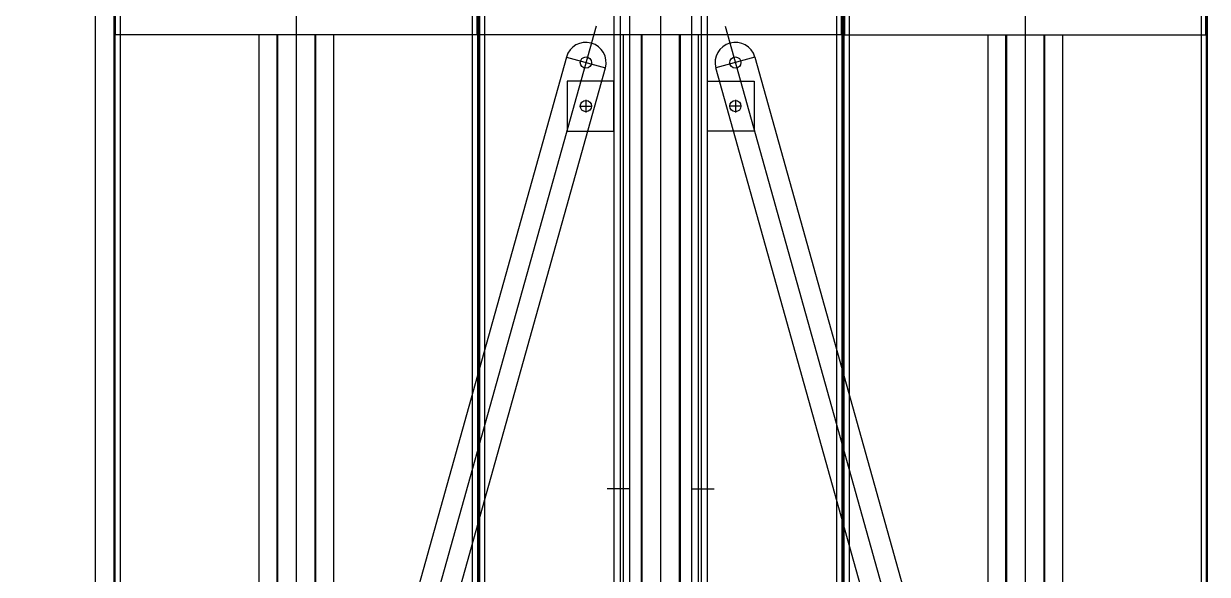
# Model space of a CAD drawing. Header units: millimetres. Extents: x 0 to 356400, y 0 to 68257.
# Drawn here: x 334516 to 336416, y 32116 to 33001 of the extents above; entities that cross this region are included whole.
import ezdxf

# ---------------------------------------------------------------- set-up
doc = ezdxf.new("R2010")
doc.units = ezdxf.units.MM
doc.header["$LTSCALE"] = 75
doc.layers.add('8', color=8, linetype='Continuous')
doc.styles.get("Standard").update_dxf_attribs({"font": 'arial.ttf'})

# ---------------------------------------------------------------- blocks, each defined once
blk = doc.blocks.new('DOOR-1')
at = {"color": 7}
blk.add_lwpolyline([(2964.2, 790.1), (2964.2, 1875.1), (2964.2, 1875.1), (2964.2, 1880.1), (2964.2, 1880.1), (2964.2, 1945.1), (3410.2, 1945.1), (3410.2, -734.9), (2789.2, -734.9), (2789.2, 3278.6)], dxfattribs=at)
blk = doc.blocks.new('G$CFADF2E56')
at = {"layer": '8'}
for p, q in [((1167.8, 24550, 0), (1167.8, 650, 0)), ((1117.8, 20450, 0), (1117.8, 0, 0)), ((1217.8, 0, 0), (1217.8, 20450, 0)), ((1167.8, 3800, 0), (1167.8, 675, 0)), ((1092.8, 3795, 0), (1092.8, 680, 0)), ((1102.8, 3795, 0), (1102.8, 680, 0)), ((1232.8, 3795, 0), (1232.8, 680, 0)), ((1242.8, 680, 0), (1242.8, 3795, 0)), ((290.3, 3225, 0), (290.3, 925, 0)), ((291.8, 3225, 0), (291.8, 925, 0)), ((291.8, 925, 0), (291.8, 3225, 0)), ((292.8, 3194.5, 0), (292.8, 3224.5, 0)), ((300.3, 3225, 0), (300.3, 925, 0)), ((582.8, 3225, 0), (582.8, 925, 0)), ((865.3, 3225, 0), (865.3, 925, 0)), ((872.8, 3224.5, 0), (872.8, 3194.5, 0)), ((873.8, 3225, 0), (873.8, 925, 0)), ((875.3, 3225, 0), (875.3, 925, 0)), ((875.3, 3225, 0), (875.3, 925, 0)), ((876.8, 3225, 0), (876.8, 925, 0)), ((876.8, 925, 0), (876.8, 3225, 0)), ((877.8, 3194.5, 0), (877.8, 3224.5, 0)), ((885.3, 3225, 0), (885.3, 925, 0)), ((1167.8, 3225, 0), (1167.8, 925, 0)), ((1450.3, 3225, 0), (1450.3, 925, 0)), ((1457.8, 3224.5, 0), (1457.8, 3194.5, 0)), ((1458.8, 3225, 0), (1458.8, 925, 0)), ((1460.3, 3225, 0), (1460.3, 925, 0)), ((1460.3, 3225, 0), (1460.3, 925, 0)), ((1461.8, 3225, 0), (1461.8, 925, 0)), ((1462.8, 3224.5, 0), (1462.8, 3194.5, 0)), ((1470.3, 3225, 0), (1470.3, 925, 0)), ((1752.8, 3225, 0), (1752.8, 925, 0)), ((2035.3, 3225, 0), (2035.3, 925, 0)), ((2042.8, 3194.5, 0), (2042.8, 3224.5, 0)), ((2043.8, 3225, 0), (2043.8, 925, 0)), ((2043.8, 925, 0), (2043.8, 3225, 0)), ((2045.3, 3225, 0), (2045.3, 925, 0)), ((872.8, 3194.5, 0), (292.8, 3194.5, 0)), ((1064.2, 3208.5, 0), (365.7, 708.3, 0)), ((522.8, 3195, 0), (522.8, 955.5, 0)), ((551.6, 3195, 0), (551.6, 955.5, 0)), ((552.8, 3195, 0), (552.8, 955.5, 0)), ((612.8, 3195, 0), (612.8, 955.5, 0)), ((614, 3195, 0), (614, 955.5, 0)), ((642.8, 3195, 0), (642.8, 955.5, 0)), ((1457.8, 3194.5, 0), (877.8, 3194.5, 0)), ((1107.8, 3195, 0), (1107.8, 955.5, 0)), ((1136.6, 3195, 0), (1136.6, 955.5, 0)), ((1137.8, 3195, 0), (1137.8, 955.5, 0)), ((1197.8, 3195, 0), (1197.8, 955.5, 0)), ((1199, 3195, 0), (1199, 955.5, 0)), ((1227.8, 3195, 0), (1227.8, 955.5, 0)), ((1271.5, 3208.5, 0), (1970, 708.3, 0)), ((1462.8, 3194.5, 0), (2042.8, 3194.5, 0)), ((1692.8, 3195, 0), (1692.8, 955.5, 0)), ((1721.6, 3195, 0), (1721.6, 955.5, 0)), ((1722.8, 3195, 0), (1722.8, 955.5, 0)), ((1782.8, 3195, 0), (1782.8, 955.5, 0)), ((1784, 3195, 0), (1784, 955.5, 0)), ((1812.8, 3195, 0), (1812.8, 955.5, 0)), ((1016.5, 3158.7, 0), (379.5, 878.6, 0)), ((1016.5, 3158.7, 0), (1079.1, 3141.3, 0)), ((1319.1, 3158.7, 0), (1256.5, 3141.3, 0)), ((1319.1, 3158.7, 0), (1956.2, 878.6, 0)), ((442.1, 861.1, 0), (1079.1, 3141.3, 0)), ((1893.6, 861.1, 0), (1256.5, 3141.3, 0)), ((1092.8, 3120, 0), (1017.8, 3120, 0)), ((1017.8, 3120, 0), (1017.8, 3040, 0)), ((1092.8, 3040, 0), (1092.8, 3120, 0)), ((1242.8, 3040, 0), (1242.8, 3120, 0)), ((1242.8, 3120, 0), (1317.8, 3120, 0)), ((1317.8, 3120, 0), (1317.8, 3040, 0)), ((1037.8, 3080, 0), (1057.8, 3080, 0)), ((1047.8, 3090, 0), (1047.8, 3070, 0)), ((1297.8, 3080, 0), (1277.8, 3080, 0)), ((1287.8, 3090, 0), (1287.8, 3070, 0)), ((1017.8, 3040, 0), (1092.8, 3040, 0)), ((1317.8, 3040, 0), (1242.8, 3040, 0)), ((1117.8, 2465, 0), (1082, 2465, 0)), ((1217.8, 2465, 0), (1253.7, 2465, 0))]:
    blk.add_line(p, q, dxfattribs=at)
for centre in [(1047.8, 3150, 0), (1287.8, 3150, 0), (1047.8, 3080, 0), (1287.8, 3080, 0)]:
    blk.add_circle(centre, 9, dxfattribs=at)
for centre, start, end in [((1047.8, 3150, 0), 344.391, 164.391), ((1287.8, 3150, 0), 15.609, 195.609)]:
    blk.add_arc(centre, 32.5, start, end, dxfattribs=at)
at = {"layer": '8', "text_generation_flag": 4, "flags": 1}
for tag, p, rotation in [('MATERIAL', (1084.5, 20321), 180), ('REMARK', (1084.5, 20317), 180), ('WEIGHT', (1084.5, 20320), 180), ('ENAME', (1084.5, 20323), 180), ('MAKER', (1084.5, 20318), 180), ('USER4', (1084.5, 20313), 180), ('PRICE', (1084.5, 20319), 180), ('USER1', (1084.5, 20316), 180), ('USER2', (1084.5, 20315), 180), ('USER3', (1084.5, 20314), 180), ('USER5', (1084.5, 20312), 180), ('NAME', (1084.5, 20324), 180), ('SPEC', (1084.5, 20322), 180), ('QTY', (1084.5, 20311), 180), ('NAME', (525.5, 20272), 270), ('ENAME', (526.5, 20272), 270), ('SPEC', (527.5, 20272), 270), ('MATERIAL', (528.5, 20272), 270), ('WEIGHT', (529.5, 20272), 270), ('PRICE', (530.5, 20272), 270), ('MAKER', (531.5, 20272), 270), ('REMARK', (532.5, 20272), 270), ('USER1', (533.5, 20272), 270), ('USER2', (534.5, 20272), 270), ('USER3', (535.5, 20272), 270), ('USER4', (536.5, 20272), 270), ('USER5', (537.5, 20272), 270), ('QTY', (538.5, 20272), 270), ('MATERIAL', (504.8, 20246), 180), ('REMARK', (504.8, 20242), 180), ('WEIGHT', (504.8, 20245), 180), ('ENAME', (504.8, 20248), 180), ('MAKER', (504.8, 20243), 180), ('USER1', (504.8, 20241), 180), ('USER2', (504.8, 20240), 180), ('USER3', (504.8, 20239), 180), ('USER4', (504.8, 20238), 180), ('USER5', (504.8, 20237), 180), ('NAME', (504.8, 20249), 180), ('PRICE', (504.8, 20244), 180), ('SPEC', (504.8, 20247), 180), ('QTY', (504.8, 20236), 180), ('MATERIAL', (1084.5, 19421), 180), ('WEIGHT', (1084.5, 19420), 180), ('ENAME', (1084.5, 19423), 180), ('MAKER', (1084.5, 19418), 180), ('PRICE', (1084.5, 19419), 180), ('NAME', (1084.5, 19424), 180), ('SPEC', (1084.5, 19422), 180), ('REMARK', (1084.5, 19417), 180), ('USER4', (1084.5, 19413), 180), ('USER1', (1084.5, 19416), 180), ('USER2', (1084.5, 19415), 180), ('USER3', (1084.5, 19414), 180), ('USER5', (1084.5, 19412), 180), ('QTY', (1084.5, 19411), 180), ('NAME', (525.5, 19372), 270), ('ENAME', (526.5, 19372), 270), ('SPEC', (527.5, 19372), 270), ('MATERIAL', (528.5, 19372), 270), ('WEIGHT', (529.5, 19372), 270), ('PRICE', (530.5, 19372), 270), ('MAKER', (531.5, 19372), 270), ('REMARK', (532.5, 19372), 270), ('USER1', (533.5, 19372), 270), ('USER2', (534.5, 19372), 270), ('USER3', (535.5, 19372), 270), ('USER4', (536.5, 19372), 270), ('USER5', (537.5, 19372), 270), ('QTY', (538.5, 19372), 270), ('MATERIAL', (504.8, 19346), 180), ('REMARK', (504.8, 19342), 180), ('WEIGHT', (504.8, 19345), 180), ('ENAME', (504.8, 19348), 180), ('MAKER', (504.8, 19343), 180), ('NAME', (504.8, 19349), 180), ('PRICE', (504.8, 19344), 180), ('SPEC', (504.8, 19347), 180), ('USER1', (504.8, 19341), 180), ('USER2', (504.8, 19340), 180), ('USER3', (504.8, 19339), 180), ('USER4', (504.8, 19338), 180), ('USER5', (504.8, 19337), 180), ('QTY', (504.8, 19336), 180), ('MATERIAL', (1084.5, 18521), 180), ('REMARK', (1084.5, 18517), 180), ('WEIGHT', (1084.5, 18520), 180), ('ENAME', (1084.5, 18523), 180), ('MAKER', (1084.5, 18518), 180), ('USER4', (1084.5, 18513), 180), ('PRICE', (1084.5, 18519), 180), ('USER1', (1084.5, 18516), 180), ('USER2', (1084.5, 18515), 180), ('USER3', (1084.5, 18514), 180), ('USER5', (1084.5, 18512), 180), ('NAME', (1084.5, 18524), 180), ('SPEC', (1084.5, 18522), 180), ('QTY', (1084.5, 18511), 180), ('NAME', (525.5, 18472), 270), ('ENAME', (526.5, 18472), 270), ('SPEC', (527.5, 18472), 270), ('MATERIAL', (528.5, 18472), 270), ('WEIGHT', (529.5, 18472), 270), ('PRICE', (530.5, 18472), 270), ('MAKER', (531.5, 18472), 270), ('REMARK', (532.5, 18472), 270), ('USER1', (533.5, 18472), 270), ('USER2', (534.5, 18472), 270), ('USER3', (535.5, 18472), 270), ('USER4', (536.5, 18472), 270), ('USER5', (537.5, 18472), 270), ('QTY', (538.5, 18472), 270), ('NAME', (504.8, 18449), 180), ('MATERIAL', (504.8, 18446), 180), ('REMARK', (504.8, 18442), 180), ('WEIGHT', (504.8, 18445), 180), ('ENAME', (504.8, 18448), 180), ('MAKER', (504.8, 18443), 180), ('USER1', (504.8, 18441), 180), ('USER2', (504.8, 18440), 180), ('USER3', (504.8, 18439), 180), ('USER4', (504.8, 18438), 180), ('USER5', (504.8, 18437), 180), ('PRICE', (504.8, 18444), 180), ('SPEC', (504.8, 18447), 180), ('QTY', (504.8, 18436), 180), ('MATERIAL', (1084.5, 17621), 180), ('REMARK', (1084.5, 17617), 180), ('WEIGHT', (1084.5, 17620), 180), ('ENAME', (1084.5, 17623), 180), ('MAKER', (1084.5, 17618), 180), ('USER4', (1084.5, 17613), 180), ('PRICE', (1084.5, 17619), 180), ('USER1', (1084.5, 17616), 180), ('USER2', (1084.5, 17615), 180), ('USER3', (1084.5, 17614), 180), ('NAME', (1084.5, 17624), 180), ('SPEC', (1084.5, 17622), 180), ('USER5', (1084.5, 17612), 180), ('QTY', (1084.5, 17611), 180), ('NAME', (525.5, 17572), 270), ('ENAME', (526.5, 17572), 270), ('SPEC', (527.5, 17572), 270), ('MATERIAL', (528.5, 17572), 270), ('WEIGHT', (529.5, 17572), 270), ('PRICE', (530.5, 17572), 270), ('MAKER', (531.5, 17572), 270), ('REMARK', (532.5, 17572), 270), ('USER1', (533.5, 17572), 270), ('USER2', (534.5, 17572), 270), ('USER3', (535.5, 17572), 270), ('USER4', (536.5, 17572), 270), ('USER5', (537.5, 17572), 270), ('QTY', (538.5, 17572), 270), ('MATERIAL', (504.8, 17546), 180), ('REMARK', (504.8, 17542), 180), ('WEIGHT', (504.8, 17545), 180), ('ENAME', (504.8, 17548), 180), ('MAKER', (504.8, 17543), 180), ('USER1', (504.8, 17541), 180), ('USER2', (504.8, 17540), 180), ('USER3', (504.8, 17539), 180), ('USER4', (504.8, 17538), 180), ('USER5', (504.8, 17537), 180), ('NAME', (504.8, 17549), 180), ('PRICE', (504.8, 17544), 180), ('SPEC', (504.8, 17547), 180), ('QTY', (504.8, 17536), 180), ('MATERIAL', (1084.5, 16721), 180), ('WEIGHT', (1084.5, 16720), 180), ('ENAME', (1084.5, 16723), 180), ('NAME', (1084.5, 16724), 180), ('SPEC', (1084.5, 16722), 180), ('REMARK', (1084.5, 16717), 180), ('MAKER', (1084.5, 16718), 180), ('USER4', (1084.5, 16713), 180), ('PRICE', (1084.5, 16719), 180), ('USER1', (1084.5, 16716), 180), ('USER2', (1084.5, 16715), 180), ('USER3', (1084.5, 16714), 180), ('USER5', (1084.5, 16712), 180), ('QTY', (1084.5, 16711), 180), ('NAME', (525.5, 16672), 270), ('ENAME', (526.5, 16672), 270), ('SPEC', (527.5, 16672), 270), ('MATERIAL', (528.5, 16672), 270), ('WEIGHT', (529.5, 16672), 270), ('PRICE', (530.5, 16672), 270), ('MAKER', (531.5, 16672), 270), ('REMARK', (532.5, 16672), 270), ('USER1', (533.5, 16672), 270), ('USER2', (534.5, 16672), 270), ('USER3', (535.5, 16672), 270), ('USER4', (536.5, 16672), 270), ('USER5', (537.5, 16672), 270), ('QTY', (538.5, 16672), 270), ('MATERIAL', (504.8, 16646), 180), ('WEIGHT', (504.8, 16645), 180), ('ENAME', (504.8, 16648), 180), ('NAME', (504.8, 16649), 180), ('PRICE', (504.8, 16644), 180), ('SPEC', (504.8, 16647), 180), ('REMARK', (504.8, 16642), 180), ('MAKER', (504.8, 16643), 180), ('USER1', (504.8, 16641), 180), ('USER2', (504.8, 16640), 180), ('USER3', (504.8, 16639), 180), ('USER4', (504.8, 16638), 180), ('USER5', (504.8, 16637), 180), ('QTY', (504.8, 16636), 180), ('MATERIAL', (1084.5, 15821), 180), ('REMARK', (1084.5, 15817), 180), ('WEIGHT', (1084.5, 15820), 180), ('ENAME', (1084.5, 15823), 180), ('MAKER', (1084.5, 15818), 180), ('USER4', (1084.5, 15813), 180), ('PRICE', (1084.5, 15819), 180), ('USER1', (1084.5, 15816), 180), ('USER2', (1084.5, 15815), 180), ('USER3', (1084.5, 15814), 180), ('USER5', (1084.5, 15812), 180), ('NAME', (1084.5, 15824), 180), ('SPEC', (1084.5, 15822), 180), ('QTY', (1084.5, 15811), 180), ('NAME', (525.5, 15772), 270), ('ENAME', (526.5, 15772), 270), ('SPEC', (527.5, 15772), 270), ('MATERIAL', (528.5, 15772), 270), ('WEIGHT', (529.5, 15772), 270), ('PRICE', (530.5, 15772), 270), ('MAKER', (531.5, 15772), 270), ('REMARK', (532.5, 15772), 270), ('USER1', (533.5, 15772), 270), ('USER2', (534.5, 15772), 270), ('USER3', (535.5, 15772), 270), ('USER4', (536.5, 15772), 270), ('USER5', (537.5, 15772), 270), ('QTY', (538.5, 15772), 270), ('MATERIAL', (504.8, 15746), 180), ('REMARK', (504.8, 15742), 180), ('WEIGHT', (504.8, 15745), 180), ('ENAME', (504.8, 15748), 180), ('MAKER', (504.8, 15743), 180), ('USER1', (504.8, 15741), 180), ('USER2', (504.8, 15740), 180), ('USER3', (504.8, 15739), 180), ('USER4', (504.8, 15738), 180), ('USER5', (504.8, 15737), 180), ('NAME', (504.8, 15749), 180), ('PRICE', (504.8, 15744), 180), ('SPEC', (504.8, 15747), 180), ('QTY', (504.8, 15736), 180), ('MATERIAL', (1084.5, 14921), 180), ('REMARK', (1084.5, 14917), 180), ('WEIGHT', (1084.5, 14920), 180), ('ENAME', (1084.5, 14923), 180), ('MAKER', (1084.5, 14918), 180), ('PRICE', (1084.5, 14919), 180), ('USER1', (1084.5, 14916), 180), ('USER2', (1084.5, 14915), 180), ('NAME', (1084.5, 14924), 180), ('SPEC', (1084.5, 14922), 180), ('USER4', (1084.5, 14913), 180), ('USER3', (1084.5, 14914), 180), ('USER5', (1084.5, 14912), 180), ('QTY', (1084.5, 14911), 180), ('NAME', (525.5, 14872), 270), ('ENAME', (526.5, 14872), 270), ('SPEC', (527.5, 14872), 270), ('MATERIAL', (528.5, 14872), 270), ('WEIGHT', (529.5, 14872), 270), ('PRICE', (530.5, 14872), 270), ('MAKER', (531.5, 14872), 270), ('REMARK', (532.5, 14872), 270), ('USER1', (533.5, 14872), 270), ('USER2', (534.5, 14872), 270), ('USER3', (535.5, 14872), 270), ('USER4', (536.5, 14872), 270), ('USER5', (537.5, 14872), 270), ('QTY', (538.5, 14872), 270), ('MATERIAL', (504.8, 14846), 180), ('REMARK', (504.8, 14842), 180), ('WEIGHT', (504.8, 14845), 180), ('ENAME', (504.8, 14848), 180), ('MAKER', (504.8, 14843), 180), ('USER1', (504.8, 14841), 180), ('USER2', (504.8, 14840), 180), ('USER3', (504.8, 14839), 180), ('NAME', (504.8, 14849), 180), ('PRICE', (504.8, 14844), 180), ('SPEC', (504.8, 14847), 180), ('USER4', (504.8, 14838), 180), ('USER5', (504.8, 14837), 180), ('QTY', (504.8, 14836), 180), ('ENAME', (1084.5, 14023), 180), ('NAME', (1084.5, 14024), 180), ('SPEC', (1084.5, 14022), 180), ('MATERIAL', (1084.5, 14021), 180), ('REMARK', (1084.5, 14017), 180), ('WEIGHT', (1084.5, 14020), 180), ('MAKER', (1084.5, 14018), 180), ('USER4', (1084.5, 14013), 180), ('PRICE', (1084.5, 14019), 180), ('USER1', (1084.5, 14016), 180), ('USER2', (1084.5, 14015), 180), ('USER3', (1084.5, 14014), 180), ('USER5', (1084.5, 14012), 180), ('QTY', (1084.5, 14011), 180), ('NAME', (525.5, 13972), 270), ('ENAME', (526.5, 13972), 270), ('SPEC', (527.5, 13972), 270), ('MATERIAL', (528.5, 13972), 270), ('WEIGHT', (529.5, 13972), 270), ('PRICE', (530.5, 13972), 270), ('MAKER', (531.5, 13972), 270), ('REMARK', (532.5, 13972), 270), ('USER1', (533.5, 13972), 270), ('USER2', (534.5, 13972), 270), ('USER3', (535.5, 13972), 270), ('USER4', (536.5, 13972), 270), ('USER5', (537.5, 13972), 270), ('QTY', (538.5, 13972), 270), ('MATERIAL', (504.8, 13946), 180), ('ENAME', (504.8, 13948), 180), ('NAME', (504.8, 13949), 180), ('SPEC', (504.8, 13947), 180), ('REMARK', (504.8, 13942), 180), ('WEIGHT', (504.8, 13945), 180), ('MAKER', (504.8, 13943), 180), ('USER1', (504.8, 13941), 180), ('USER2', (504.8, 13940), 180), ('USER3', (504.8, 13939), 180), ('USER4', (504.8, 13938), 180), ('USER5', (504.8, 13937), 180), ('PRICE', (504.8, 13944), 180), ('QTY', (504.8, 13936), 180), ('MATERIAL', (1084.5, 12321), 180), ('REMARK', (1084.5, 12317), 180), ('WEIGHT', (1084.5, 12320), 180), ('ENAME', (1084.5, 12323), 180), ('MAKER', (1084.5, 12318), 180), ('USER4', (1084.5, 12313), 180), ('PRICE', (1084.5, 12319), 180), ('USER1', (1084.5, 12316), 180), ('USER2', (1084.5, 12315), 180), ('USER3', (1084.5, 12314), 180), ('USER5', (1084.5, 12312), 180), ('NAME', (1084.5, 12324), 180), ('SPEC', (1084.5, 12322), 180), ('QTY', (1084.5, 12311), 180), ('NAME', (525.5, 12272), 270), ('ENAME', (526.5, 12272), 270), ('SPEC', (527.5, 12272), 270), ('MATERIAL', (528.5, 12272), 270), ('WEIGHT', (529.5, 12272), 270), ('PRICE', (530.5, 12272), 270), ('MAKER', (531.5, 12272), 270), ('REMARK', (532.5, 12272), 270), ('USER1', (533.5, 12272), 270), ('USER2', (534.5, 12272), 270), ('USER3', (535.5, 12272), 270), ('USER4', (536.5, 12272), 270), ('USER5', (537.5, 12272), 270), ('QTY', (538.5, 12272), 270), ('MATERIAL', (504.8, 12246), 180), ('REMARK', (504.8, 12242), 180), ('WEIGHT', (504.8, 12245), 180), ('ENAME', (504.8, 12248), 180), ('MAKER', (504.8, 12243), 180), ('USER1', (504.8, 12241), 180), ('USER2', (504.8, 12240), 180), ('USER3', (504.8, 12239), 180), ('USER4', (504.8, 12238), 180), ('USER5', (504.8, 12237), 180), ('NAME', (504.8, 12249), 180), ('PRICE', (504.8, 12244), 180), ('SPEC', (504.8, 12247), 180), ('QTY', (504.8, 12236), 180), ('MATERIAL', (1084.5, 10621), 180), ('ENAME', (1084.5, 10623), 180), ('NAME', (1084.5, 10624), 180), ('SPEC', (1084.5, 10622), 180), ('REMARK', (1084.5, 10617), 180), ('WEIGHT', (1084.5, 10620), 180), ('MAKER', (1084.5, 10618), 180), ('USER4', (1084.5, 10613), 180), ('PRICE', (1084.5, 10619), 180), ('USER1', (1084.5, 10616), 180), ('USER2', (1084.5, 10615), 180), ('USER3', (1084.5, 10614), 180), ('USER5', (1084.5, 10612), 180), ('QTY', (1084.5, 10611), 180), ('NAME', (525.5, 10572), 270), ('ENAME', (526.5, 10572), 270), ('SPEC', (527.5, 10572), 270), ('MATERIAL', (528.5, 10572), 270), ('WEIGHT', (529.5, 10572), 270), ('PRICE', (530.5, 10572), 270), ('MAKER', (531.5, 10572), 270), ('REMARK', (532.5, 10572), 270), ('USER1', (533.5, 10572), 270), ('USER2', (534.5, 10572), 270), ('USER3', (535.5, 10572), 270), ('USER4', (536.5, 10572), 270), ('USER5', (537.5, 10572), 270), ('QTY', (538.5, 10572), 270), ('MATERIAL', (504.8, 10546), 180), ('WEIGHT', (504.8, 10545), 180), ('ENAME', (504.8, 10548), 180), ('NAME', (504.8, 10549), 180), ('SPEC', (504.8, 10547), 180), ('REMARK', (504.8, 10542), 180), ('MAKER', (504.8, 10543), 180), ('USER1', (504.8, 10541), 180), ('USER2', (504.8, 10540), 180), ('USER3', (504.8, 10539), 180), ('USER4', (504.8, 10538), 180), ('USER5', (504.8, 10537), 180), ('PRICE', (504.8, 10544), 180), ('QTY', (504.8, 10536), 180), ('MATERIAL', (1084.5, 8921), 180), ('REMARK', (1084.5, 8917), 180), ('WEIGHT', (1084.5, 8920), 180), ('ENAME', (1084.5, 8923), 180), ('MAKER', (1084.5, 8918), 180), ('USER4', (1084.5, 8913), 180), ('PRICE', (1084.5, 8919), 180), ('USER1', (1084.5, 8916), 180), ('USER2', (1084.5, 8915), 180), ('USER3', (1084.5, 8914), 180), ('USER5', (1084.5, 8912), 180), ('NAME', (1084.5, 8924), 180), ('SPEC', (1084.5, 8922), 180), ('QTY', (1084.5, 8911), 180), ('NAME', (525.5, 8872), 270), ('ENAME', (526.5, 8872), 270), ('SPEC', (527.5, 8872), 270), ('MATERIAL', (528.5, 8872), 270), ('WEIGHT', (529.5, 8872), 270), ('PRICE', (530.5, 8872), 270), ('MAKER', (531.5, 8872), 270), ('REMARK', (532.5, 8872), 270), ('USER1', (533.5, 8872), 270), ('USER2', (534.5, 8872), 270), ('USER3', (535.5, 8872), 270), ('USER4', (536.5, 8872), 270), ('USER5', (537.5, 8872), 270), ('QTY', (538.5, 8872), 270), ('MATERIAL', (504.8, 8846), 180), ('REMARK', (504.8, 8842), 180), ('WEIGHT', (504.8, 8845), 180), ('ENAME', (504.8, 8848), 180), ('MAKER', (504.8, 8843), 180), ('USER1', (504.8, 8841), 180), ('USER2', (504.8, 8840), 180), ('USER3', (504.8, 8839), 180), ('USER4', (504.8, 8838), 180), ('USER5', (504.8, 8837), 180), ('NAME', (504.8, 8849), 180), ('PRICE', (504.8, 8844), 180), ('SPEC', (504.8, 8847), 180), ('QTY', (504.8, 8836), 180), ('MATERIAL', (1084.5, 7221), 180), ('WEIGHT', (1084.5, 7220), 180), ('ENAME', (1084.5, 7223), 180), ('NAME', (1084.5, 7224), 180), ('SPEC', (1084.5, 7222), 180), ('REMARK', (1084.5, 7217), 180), ('MAKER', (1084.5, 7218), 180), ('USER4', (1084.5, 7213), 180), ('PRICE', (1084.5, 7219), 180), ('USER1', (1084.5, 7216), 180), ('USER2', (1084.5, 7215), 180), ('USER3', (1084.5, 7214), 180), ('USER5', (1084.5, 7212), 180), ('QTY', (1084.5, 7211), 180), ('NAME', (525.5, 7172), 270), ('ENAME', (526.5, 7172), 270), ('SPEC', (527.5, 7172), 270), ('MATERIAL', (528.5, 7172), 270), ('WEIGHT', (529.5, 7172), 270), ('PRICE', (530.5, 7172), 270), ('MAKER', (531.5, 7172), 270), ('REMARK', (532.5, 7172), 270), ('USER1', (533.5, 7172), 270), ('USER2', (534.5, 7172), 270), ('USER3', (535.5, 7172), 270), ('USER4', (536.5, 7172), 270), ('USER5', (537.5, 7172), 270), ('QTY', (538.5, 7172), 270), ('MATERIAL', (504.8, 7146), 180), ('WEIGHT', (504.8, 7145), 180), ('ENAME', (504.8, 7148), 180), ('NAME', (504.8, 7149), 180), ('PRICE', (504.8, 7144), 180), ('SPEC', (504.8, 7147), 180), ('REMARK', (504.8, 7142), 180), ('MAKER', (504.8, 7143), 180), ('USER1', (504.8, 7141), 180), ('USER2', (504.8, 7140), 180), ('USER3', (504.8, 7139), 180), ('USER4', (504.8, 7138), 180), ('USER5', (504.8, 7137), 180), ('QTY', (504.8, 7136), 180), ('MATERIAL', (1084.5, 5521), 180), ('REMARK', (1084.5, 5517), 180), ('WEIGHT', (1084.5, 5520), 180), ('ENAME', (1084.5, 5523), 180), ('MAKER', (1084.5, 5518), 180), ('USER4', (1084.5, 5513), 180), ('PRICE', (1084.5, 5519), 180), ('USER1', (1084.5, 5516), 180), ('USER2', (1084.5, 5515), 180), ('USER3', (1084.5, 5514), 180), ('USER5', (1084.5, 5512), 180), ('NAME', (1084.5, 5524), 180), ('SPEC', (1084.5, 5522), 180), ('QTY', (1084.5, 5511), 180), ('NAME', (525.5, 5472), 270), ('ENAME', (526.5, 5472), 270), ('SPEC', (527.5, 5472), 270), ('MATERIAL', (528.5, 5472), 270), ('WEIGHT', (529.5, 5472), 270), ('PRICE', (530.5, 5472), 270), ('MAKER', (531.5, 5472), 270), ('REMARK', (532.5, 5472), 270), ('USER1', (533.5, 5472), 270), ('USER2', (534.5, 5472), 270), ('USER3', (535.5, 5472), 270), ('USER4', (536.5, 5472), 270), ('USER5', (537.5, 5472), 270), ('QTY', (538.5, 5472), 270), ('MATERIAL', (504.8, 5446), 180), ('REMARK', (504.8, 5442), 180), ('WEIGHT', (504.8, 5445), 180), ('ENAME', (504.8, 5448), 180), ('MAKER', (504.8, 5443), 180), ('USER1', (504.8, 5441), 180), ('USER2', (504.8, 5440), 180), ('USER3', (504.8, 5439), 180), ('USER4', (504.8, 5438), 180), ('USER5', (504.8, 5437), 180), ('NAME', (504.8, 5449), 180), ('PRICE', (504.8, 5444), 180), ('SPEC', (504.8, 5447), 180), ('QTY', (504.8, 5436), 180), ('MATERIAL', (1084.5, 3821), 180), ('WEIGHT', (1084.5, 3820), 180), ('ENAME', (1084.5, 3823), 180), ('PRICE', (1084.5, 3819), 180), ('NAME', (1084.5, 3824), 180), ('SPEC', (1084.5, 3822), 180), ('REMARK', (1084.5, 3817), 180), ('MAKER', (1084.5, 3818), 180), ('USER4', (1084.5, 3813), 180), ('USER1', (1084.5, 3816), 180), ('USER2', (1084.5, 3815), 180), ('USER3', (1084.5, 3814), 180), ('USER5', (1084.5, 3812), 180), ('QTY', (1084.5, 3811), 180), ('NAME', (525.5, 3772), 270), ('ENAME', (526.5, 3772), 270), ('SPEC', (527.5, 3772), 270), ('MATERIAL', (528.5, 3772), 270), ('WEIGHT', (529.5, 3772), 270), ('PRICE', (530.5, 3772), 270), ('MAKER', (531.5, 3772), 270), ('REMARK', (532.5, 3772), 270), ('USER1', (533.5, 3772), 270), ('USER2', (534.5, 3772), 270), ('USER3', (535.5, 3772), 270), ('USER4', (536.5, 3772), 270), ('USER5', (537.5, 3772), 270), ('QTY', (538.5, 3772), 270), ('MATERIAL', (504.8, 3746), 180), ('WEIGHT', (504.8, 3745), 180), ('ENAME', (504.8, 3748), 180), ('MAKER', (504.8, 3743), 180), ('NAME', (504.8, 3749), 180), ('PRICE', (504.8, 3744), 180), ('SPEC', (504.8, 3747), 180), ('REMARK', (504.8, 3742), 180), ('USER1', (504.8, 3741), 180), ('USER2', (504.8, 3740), 180), ('USER3', (504.8, 3739), 180), ('USER4', (504.8, 3738), 180), ('USER5', (504.8, 3737), 180), ('QTY', (504.8, 3736), 180), ('MATERIAL', (1084.5, 2121), 180), ('REMARK', (1084.5, 2117), 180), ('WEIGHT', (1084.5, 2120), 180), ('ENAME', (1084.5, 2123), 180), ('MAKER', (1084.5, 2118), 180), ('USER4', (1084.5, 2113), 180), ('PRICE', (1084.5, 2119), 180), ('USER1', (1084.5, 2116), 180), ('USER2', (1084.5, 2115), 180), ('USER3', (1084.5, 2114), 180), ('USER5', (1084.5, 2112), 180), ('NAME', (1084.5, 2124), 180), ('SPEC', (1084.5, 2122), 180), ('QTY', (1084.5, 2111), 180), ('NAME', (525.5, 2072), 270), ('ENAME', (526.5, 2072), 270), ('SPEC', (527.5, 2072), 270), ('MATERIAL', (528.5, 2072), 270), ('WEIGHT', (529.5, 2072), 270), ('PRICE', (530.5, 2072), 270), ('MAKER', (531.5, 2072), 270), ('REMARK', (532.5, 2072), 270), ('USER1', (533.5, 2072), 270), ('USER2', (534.5, 2072), 270), ('USER3', (535.5, 2072), 270), ('USER4', (536.5, 2072), 270), ('USER5', (537.5, 2072), 270), ('QTY', (538.5, 2072), 270), ('MATERIAL', (504.8, 2046), 180), ('REMARK', (504.8, 2042), 180), ('WEIGHT', (504.8, 2045), 180), ('ENAME', (504.8, 2048), 180), ('MAKER', (504.8, 2043), 180), ('USER1', (504.8, 2041), 180), ('USER2', (504.8, 2040), 180), ('USER3', (504.8, 2039), 180), ('USER4', (504.8, 2038), 180), ('USER5', (504.8, 2037), 180), ('NAME', (504.8, 2049), 180), ('PRICE', (504.8, 2044), 180), ('SPEC', (504.8, 2047), 180), ('QTY', (504.8, 2036), 180), ('MATERIAL', (1084.5, 421), 180), ('WEIGHT', (1084.5, 420), 180), ('ENAME', (1084.5, 423), 180), ('MAKER', (1084.5, 418), 180), ('PRICE', (1084.5, 419), 180), ('NAME', (1084.5, 424), 180), ('SPEC', (1084.5, 422), 180), ('REMARK', (1084.5, 417), 180), ('USER4', (1084.5, 413), 180), ('USER1', (1084.5, 416), 180), ('USER2', (1084.5, 415), 180), ('USER3', (1084.5, 414), 180), ('USER5', (1084.5, 412), 180), ('QTY', (1084.5, 411), 180), ('NAME', (525.5, 372), 270), ('ENAME', (526.5, 372), 270), ('SPEC', (527.5, 372), 270), ('MATERIAL', (528.5, 372), 270), ('WEIGHT', (529.5, 372), 270), ('PRICE', (530.5, 372), 270), ('MAKER', (531.5, 372), 270), ('REMARK', (532.5, 372), 270), ('USER1', (533.5, 372), 270), ('USER2', (534.5, 372), 270), ('USER3', (535.5, 372), 270), ('USER4', (536.5, 372), 270), ('USER5', (537.5, 372), 270), ('QTY', (538.5, 372), 270), ('MATERIAL', (504.8, 346), 180), ('REMARK', (504.8, 342), 180), ('WEIGHT', (504.8, 345), 180), ('ENAME', (504.8, 348), 180), ('MAKER', (504.8, 343), 180), ('NAME', (504.8, 349), 180), ('PRICE', (504.8, 344), 180), ('SPEC', (504.8, 347), 180), ('USER1', (504.8, 341), 180), ('USER2', (504.8, 340), 180), ('USER3', (504.8, 339), 180), ('USER4', (504.8, 338), 180), ('USER5', (504.8, 337), 180), ('QTY', (504.8, 336), 180)]:
    blk.add_attdef(tag, p, '', height=0.25, rotation=rotation, dxfattribs=at)
at = {"layer": '8', "flags": 1}
for tag, p in [('WEIGHT', (1830.8, 20245)), ('NAME', (1830.8, 20249)), ('ENAME', (1830.8, 20248)), ('SPEC', (1830.8, 20247)), ('MATERIAL', (1830.8, 20246)), ('PRICE', (1830.8, 20244)), ('MAKER', (1830.8, 20243)), ('REMARK', (1830.8, 20242)), ('USER1', (1830.8, 20241)), ('USER2', (1830.8, 20240)), ('USER3', (1830.8, 20239)), ('USER4', (1830.8, 20238)), ('USER5', (1830.8, 20237)), ('QTY', (1830.8, 20236)), ('WEIGHT', (1830.8, 19345)), ('NAME', (1830.8, 19349)), ('ENAME', (1830.8, 19348)), ('SPEC', (1830.8, 19347)), ('MATERIAL', (1830.8, 19346)), ('PRICE', (1830.8, 19344)), ('MAKER', (1830.8, 19343)), ('REMARK', (1830.8, 19342)), ('USER1', (1830.8, 19341)), ('USER2', (1830.8, 19340)), ('USER3', (1830.8, 19339)), ('USER4', (1830.8, 19338)), ('USER5', (1830.8, 19337)), ('QTY', (1830.8, 19336)), ('NAME', (1830.8, 18449)), ('WEIGHT', (1830.8, 18445)), ('ENAME', (1830.8, 18448)), ('SPEC', (1830.8, 18447)), ('MATERIAL', (1830.8, 18446)), ('PRICE', (1830.8, 18444)), ('MAKER', (1830.8, 18443)), ('REMARK', (1830.8, 18442)), ('USER1', (1830.8, 18441)), ('USER2', (1830.8, 18440)), ('USER3', (1830.8, 18439)), ('USER4', (1830.8, 18438)), ('USER5', (1830.8, 18437)), ('QTY', (1830.8, 18436)), ('WEIGHT', (1830.8, 17545)), ('NAME', (1830.8, 17549)), ('ENAME', (1830.8, 17548)), ('SPEC', (1830.8, 17547)), ('MATERIAL', (1830.8, 17546)), ('PRICE', (1830.8, 17544)), ('MAKER', (1830.8, 17543)), ('REMARK', (1830.8, 17542)), ('USER1', (1830.8, 17541)), ('USER2', (1830.8, 17540)), ('USER3', (1830.8, 17539)), ('USER4', (1830.8, 17538)), ('USER5', (1830.8, 17537)), ('QTY', (1830.8, 17536)), ('WEIGHT', (1830.8, 16645)), ('NAME', (1830.8, 16649)), ('ENAME', (1830.8, 16648)), ('SPEC', (1830.8, 16647)), ('MATERIAL', (1830.8, 16646)), ('PRICE', (1830.8, 16644)), ('MAKER', (1830.8, 16643)), ('REMARK', (1830.8, 16642)), ('USER1', (1830.8, 16641)), ('USER2', (1830.8, 16640)), ('USER3', (1830.8, 16639)), ('USER4', (1830.8, 16638)), ('USER5', (1830.8, 16637)), ('QTY', (1830.8, 16636)), ('WEIGHT', (1830.8, 15745)), ('NAME', (1830.8, 15749)), ('ENAME', (1830.8, 15748)), ('SPEC', (1830.8, 15747)), ('MATERIAL', (1830.8, 15746)), ('PRICE', (1830.8, 15744)), ('MAKER', (1830.8, 15743)), ('REMARK', (1830.8, 15742)), ('USER1', (1830.8, 15741)), ('USER2', (1830.8, 15740)), ('USER3', (1830.8, 15739)), ('USER4', (1830.8, 15738)), ('USER5', (1830.8, 15737)), ('QTY', (1830.8, 15736)), ('WEIGHT', (1830.8, 14845)), ('NAME', (1830.8, 14849)), ('ENAME', (1830.8, 14848)), ('SPEC', (1830.8, 14847)), ('MATERIAL', (1830.8, 14846)), ('PRICE', (1830.8, 14844)), ('MAKER', (1830.8, 14843)), ('REMARK', (1830.8, 14842)), ('USER1', (1830.8, 14841)), ('USER2', (1830.8, 14840)), ('USER3', (1830.8, 14839)), ('USER4', (1830.8, 14838)), ('USER5', (1830.8, 14837)), ('QTY', (1830.8, 14836)), ('NAME', (1830.8, 13949)), ('ENAME', (1830.8, 13948)), ('SPEC', (1830.8, 13947)), ('MATERIAL', (1830.8, 13946)), ('WEIGHT', (1830.8, 13945)), ('PRICE', (1830.8, 13944)), ('MAKER', (1830.8, 13943)), ('REMARK', (1830.8, 13942)), ('USER1', (1830.8, 13941)), ('USER2', (1830.8, 13940)), ('USER3', (1830.8, 13939)), ('USER4', (1830.8, 13938)), ('USER5', (1830.8, 13937)), ('QTY', (1830.8, 13936)), ('WEIGHT', (1830.8, 12245)), ('NAME', (1830.8, 12249)), ('ENAME', (1830.8, 12248)), ('SPEC', (1830.8, 12247)), ('MATERIAL', (1830.8, 12246)), ('PRICE', (1830.8, 12244)), ('MAKER', (1830.8, 12243)), ('REMARK', (1830.8, 12242)), ('USER1', (1830.8, 12241)), ('USER2', (1830.8, 12240)), ('USER3', (1830.8, 12239)), ('USER4', (1830.8, 12238)), ('USER5', (1830.8, 12237)), ('QTY', (1830.8, 12236)), ('WEIGHT', (1830.8, 10545)), ('NAME', (1830.8, 10549)), ('ENAME', (1830.8, 10548)), ('SPEC', (1830.8, 10547)), ('MATERIAL', (1830.8, 10546)), ('PRICE', (1830.8, 10544)), ('MAKER', (1830.8, 10543)), ('REMARK', (1830.8, 10542)), ('USER1', (1830.8, 10541)), ('USER2', (1830.8, 10540)), ('USER3', (1830.8, 10539)), ('USER4', (1830.8, 10538)), ('USER5', (1830.8, 10537)), ('QTY', (1830.8, 10536)), ('WEIGHT', (1830.8, 8845)), ('NAME', (1830.8, 8849)), ('ENAME', (1830.8, 8848)), ('SPEC', (1830.8, 8847)), ('MATERIAL', (1830.8, 8846)), ('PRICE', (1830.8, 8844)), ('MAKER', (1830.8, 8843)), ('REMARK', (1830.8, 8842)), ('USER1', (1830.8, 8841)), ('USER2', (1830.8, 8840)), ('USER3', (1830.8, 8839)), ('USER4', (1830.8, 8838)), ('USER5', (1830.8, 8837)), ('QTY', (1830.8, 8836)), ('WEIGHT', (1830.8, 7145)), ('NAME', (1830.8, 7149)), ('ENAME', (1830.8, 7148)), ('SPEC', (1830.8, 7147)), ('MATERIAL', (1830.8, 7146)), ('PRICE', (1830.8, 7144)), ('MAKER', (1830.8, 7143)), ('REMARK', (1830.8, 7142)), ('USER1', (1830.8, 7141)), ('USER2', (1830.8, 7140)), ('USER3', (1830.8, 7139)), ('USER4', (1830.8, 7138)), ('USER5', (1830.8, 7137)), ('QTY', (1830.8, 7136)), ('WEIGHT', (1830.8, 5445)), ('NAME', (1830.8, 5449)), ('ENAME', (1830.8, 5448)), ('SPEC', (1830.8, 5447)), ('MATERIAL', (1830.8, 5446)), ('PRICE', (1830.8, 5444)), ('MAKER', (1830.8, 5443)), ('REMARK', (1830.8, 5442)), ('USER1', (1830.8, 5441)), ('USER2', (1830.8, 5440)), ('USER3', (1830.8, 5439)), ('USER4', (1830.8, 5438)), ('USER5', (1830.8, 5437)), ('QTY', (1830.8, 5436)), ('WEIGHT', (1830.8, 3745)), ('NAME', (1830.8, 3749)), ('ENAME', (1830.8, 3748)), ('SPEC', (1830.8, 3747)), ('MATERIAL', (1830.8, 3746)), ('PRICE', (1830.8, 3744)), ('MAKER', (1830.8, 3743)), ('REMARK', (1830.8, 3742)), ('USER1', (1830.8, 3741)), ('USER2', (1830.8, 3740)), ('USER3', (1830.8, 3739)), ('USER4', (1830.8, 3738)), ('USER5', (1830.8, 3737)), ('QTY', (1830.8, 3736)), ('WEIGHT', (1830.8, 2045)), ('NAME', (1830.8, 2049)), ('ENAME', (1830.8, 2048)), ('SPEC', (1830.8, 2047)), ('MATERIAL', (1830.8, 2046)), ('PRICE', (1830.8, 2044)), ('MAKER', (1830.8, 2043)), ('REMARK', (1830.8, 2042)), ('USER1', (1830.8, 2041)), ('USER2', (1830.8, 2040)), ('USER3', (1830.8, 2039)), ('USER4', (1830.8, 2038)), ('USER5', (1830.8, 2037)), ('QTY', (1830.8, 2036)), ('WEIGHT', (1830.8, 345)), ('NAME', (1830.8, 349)), ('ENAME', (1830.8, 348)), ('SPEC', (1830.8, 347)), ('MATERIAL', (1830.8, 346)), ('PRICE', (1830.8, 344)), ('MAKER', (1830.8, 343)), ('REMARK', (1830.8, 342)), ('USER1', (1830.8, 341)), ('USER2', (1830.8, 340)), ('USER3', (1830.8, 339)), ('USER4', (1830.8, 338)), ('USER5', (1830.8, 337)), ('QTY', (1830.8, 336))]:
    blk.add_attdef(tag, p, '', height=0.25, dxfattribs=at)

msp = doc.modelspace()

# ---------------------------------------------------------------- block references
msp.add_blockref('G$CFADF2E56', (334370.9, 29788.6, 0))
at = {"lineweight": 25, "xscale": -1}
msp.add_blockref('DOOR-1', (337420.5, 31273.6, 0), dxfattribs=at)

doc.saveas('drawing.dxf')
